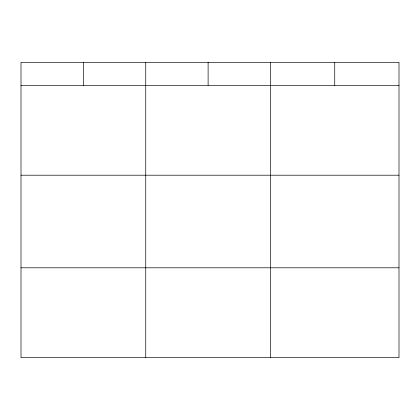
<?xml version="1.0" encoding="UTF-8"?>
<svg xmlns="http://www.w3.org/2000/svg" width="420" height="420" viewBox="0 0 420 420"><rect width="100%" height="100%" fill="white"/><g stroke="black" fill="none" stroke-linecap="round" stroke-linejoin="round"><path stroke-width="0.63" d="M399 175.203L399 62.333L21 62.333L21 357.667L399 357.667L399 175.203L21 175.203M21 85.334L399 85.334M21 267.797L399 267.797M334.74 62.333L334.74 85.334M270.48 62.333L270.48 357.667M208.11 62.333L208.11 85.334M145.74 62.333L145.74 357.667M83.37 62.333L83.37 85.334"/></g></svg>
